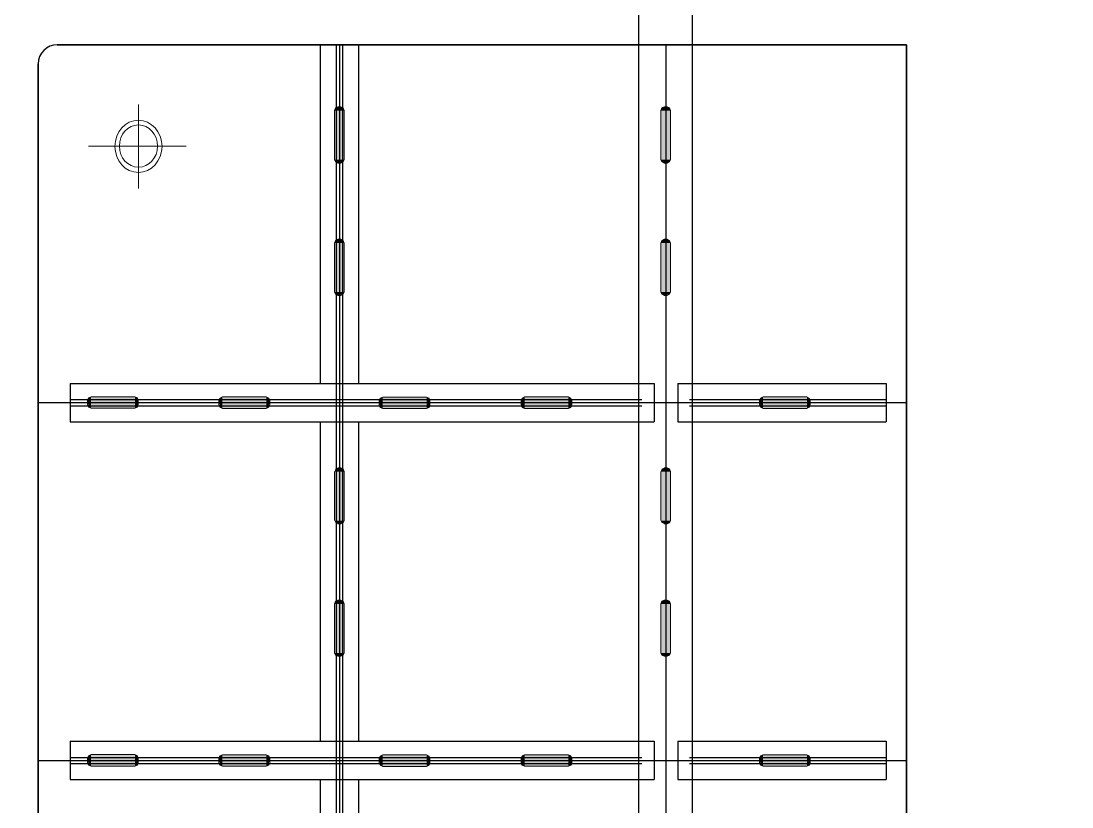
# Model space of a CAD drawing. Header units: inches. Extents: x 16065 to 240872, y 14603 to 37076.
# Drawn here: x 20561 to 22070, y 18742 to 19871 of the extents above; entities that cross this region are included whole.
import ezdxf

# ---------------------------------------------------------------- set-up
doc = ezdxf.new("R2010")
doc.units = ezdxf.units.IN
doc.header["$MEASUREMENT"] = 0
doc.layers.add('1', color=3, linetype='Continuous')
doc.layers.add('PDF2_Geometry', color=7, linetype='Continuous', true_color=0x231f20)
doc.layers.add('PDF2_Solid Fills', color=7, linetype='Continuous', true_color=0xffffff)

msp = doc.modelspace()

# ---------------------------------------------------------------- linework, layer by layer
at = {"linetype": 'ByBlock'}
for p, q in [((20990.73755, 19836.57472), (20990.73755, 19350.37472)), ((21013.83755, 19836.57472), (21013.83755, 17779.57472)), ((21018.23755, 19836.57472), (21045.73755, 19836.57472)), ((21018.23755, 19836.57472), (21018.23755, 17779.57472)), ((21022.63755, 19836.57472), (21022.63755, 17779.57472)), ((21045.73755, 19836.57472), (21045.73755, 19350.37472)), ((21486.83755, 19836.57472), (21486.83755, 17651.95889)), ((20631.53068, 19350.37472), (21470.28211, 19350.37472)), ((20631.53068, 19350.37472), (20631.53068, 19295.37472)), ((21470.28211, 19350.37472), (21470.28211, 19295.37472)), ((21504.35043, 19350.37472), (21803.73366, 19350.37472)), ((21504.35043, 19350.37472), (21504.35043, 19295.37472)), ((21803.73366, 19350.37472), (21803.73366, 19295.37472)), ((20585.49755, 19327.27472), (20585.49755, 19318.47472)), ((20585.49755, 19322.87472), (21832.89755, 19322.87472)), ((20631.53068, 19327.27472), (21452.73755, 19327.27472)), ((21520.93755, 19327.27472), (21803.73366, 19327.27472)), ((20631.53068, 19318.47472), (21452.73755, 19318.47472)), ((21520.93755, 19318.47472), (21803.73366, 19318.47472)), ((20631.53068, 19295.37472), (21470.28211, 19295.37472)), ((20990.73755, 19295.37472), (20990.73755, 18836.67472)), ((21045.73755, 19295.37472), (21045.73755, 18836.67472)), ((21504.35043, 19295.37472), (21803.73366, 19295.37472)), ((20631.53068, 18836.67472), (21470.28211, 18836.67472)), ((20631.53068, 18836.67472), (20631.53068, 18781.67472)), ((21470.28211, 18836.67472), (21470.28211, 18781.67472)), ((21504.35043, 18836.67472), (21803.73366, 18836.67472)), ((21504.35043, 18836.67472), (21504.35043, 18781.67472)), ((21803.73366, 18836.67472), (21803.73366, 18781.67472)), ((20585.49755, 18809.17472), (21832.89755, 18809.17472)), ((20631.53068, 18813.57472), (21452.73755, 18813.57472)), ((21520.93755, 18813.57472), (21803.73366, 18813.57472)), ((20631.53068, 18804.77472), (21452.73755, 18804.77472)), ((21520.93755, 18804.77472), (21803.73366, 18804.77472)), ((20631.53068, 18781.67472), (21470.28211, 18781.67472)), ((20990.73755, 18781.67472), (20990.73755, 18322.97472)), ((21045.73755, 18781.67472), (21045.73755, 18322.97472)), ((21504.35043, 18781.67472), (21803.73366, 18781.67472))]:
    msp.add_line(p, q, dxfattribs=at)
msp.add_open_spline([(19700.7453, 21216.29254), (20897.07389, 20708.05365), (22824.48941, 19850.93499), (26868.44058, 18287.01634), (30516.36333, 17530.31409), (35462.14712, 17530.31409), (39099.37122, 17545.28939), (41523.6453, 17530.19254)], degree=3, knots=[0, 0, 0, 0, 3.550687011, 7.088547091, 10.454405696, 13.7632034237, 20.3763634097, 20.3763634097, 20.3763634097, 20.3763634097])
at = {"layer": '1', "linetype": 'ByBlock'}
for p, q in [((21448.33755, 17726.96678), (21448.33755, 21758.21652)), ((21525.33755, 17727.07806), (21525.33755, 21758.98627)), ((21448.33755, 17726.96634), (21448.33755, 21065.84036)), ((21525.33755, 17727.07762), (21525.33755, 21065.84036)), ((21452.73755, 19836.57472), (21520.93755, 19836.57472))]:
    msp.add_line(p, q, dxfattribs=at)
at = {"layer": '1', "linetype": 'ByBlock', "lineweight": 35}
for p, q in [((20612.99755, 19836.57472), (21832.89755, 19836.57472)), ((21832.89755, 17779.57472), (21832.89755, 19836.57472)), ((20585.49755, 17807.07472), (20585.49755, 19809.07472))]:
    msp.add_line(p, q, dxfattribs=at)
at = {"layer": '1', "linetype": 'ByBlock'}
msp.add_arc((20612.99755, 19809.07472), 27.5, 90, 180, dxfattribs=at)
at = {"layer": 'PDF2_Geometry', "linetype": 'ByBlock', "lineweight": 18}
for p, q in [((20729.55407, 19750.65335), (20729.55407, 19630.11377)), ((21011.16612, 19742.02945), (21012.5804, 19745.94307)), ((21012.5804, 19745.94307), (21016.11612, 19747.50852)), ((21016.11612, 19747.50852), (21020.35897, 19747.50852)), ((21020.35897, 19747.50852), (21023.89469, 19745.94307)), ((21023.89469, 19745.94307), (21025.30897, 19742.02945)), ((21479.76612, 19742.02945), (21481.1804, 19745.94307)), ((21481.1804, 19745.94307), (21484.71612, 19747.50852)), ((21484.71612, 19747.50852), (21488.95897, 19747.50852)), ((21488.95897, 19747.50852), (21492.49469, 19745.94307)), ((21492.49469, 19745.94307), (21493.90897, 19742.02945)), ((21011.16612, 19671.58424), (21011.16612, 19742.02945)), ((21025.30897, 19742.02945), (21025.30897, 19671.58424)), ((21479.76612, 19671.58424), (21479.76612, 19742.02945)), ((21493.90897, 19742.02945), (21493.90897, 19671.58424)), ((20658.13265, 19691.16629), (20798.14693, 19691.16629)), ((21011.16612, 19671.58424), (21012.5804, 19668.45334)), ((21012.5804, 19668.45334), (21011.16612, 19671.58424)), ((21012.5804, 19668.45334), (21016.11612, 19666.88789)), ((21016.11612, 19666.88789), (21012.5804, 19668.45334)), ((21023.89469, 19668.45334), (21020.35897, 19666.88789)), ((21020.35897, 19666.88789), (21023.89469, 19668.45334)), ((21025.30897, 19671.58424), (21023.89469, 19668.45334)), ((21023.89469, 19668.45334), (21025.30897, 19671.58424)), ((21479.76612, 19671.58424), (21481.1804, 19668.45334)), ((21481.1804, 19668.45334), (21479.76612, 19671.58424)), ((21481.1804, 19668.45334), (21484.71612, 19666.88789)), ((21484.71612, 19666.88789), (21481.1804, 19668.45334)), ((21492.49469, 19668.45334), (21488.95897, 19666.88789)), ((21488.95897, 19666.88789), (21492.49469, 19668.45334)), ((21493.90897, 19671.58424), (21492.49469, 19668.45334)), ((21492.49469, 19668.45334), (21493.90897, 19671.58424)), ((21020.35897, 19666.88789), (21016.11612, 19666.88789)), ((21016.11612, 19666.88789), (21020.35897, 19666.88789)), ((21488.95897, 19666.88789), (21484.71612, 19666.88789)), ((21484.71612, 19666.88789), (21488.95897, 19666.88789)), ((21011.16612, 19551.94491), (21012.5804, 19555.85854)), ((21011.16612, 19481.49971), (21011.16612, 19551.94491)), ((21012.5804, 19555.85854), (21016.11612, 19557.42399)), ((21016.11612, 19557.42399), (21020.35897, 19557.42399)), ((21020.35897, 19557.42399), (21023.89469, 19555.85854)), ((21023.89469, 19555.85854), (21025.30897, 19551.94491)), ((21025.30897, 19551.94491), (21025.30897, 19481.49971)), ((21479.76612, 19551.94491), (21481.1804, 19555.85854)), ((21479.76612, 19481.49971), (21479.76612, 19551.94491)), ((21481.1804, 19555.85854), (21484.71612, 19557.42399)), ((21484.71612, 19557.42399), (21488.95897, 19557.42399)), ((21488.95897, 19557.42399), (21492.49469, 19555.85854)), ((21492.49469, 19555.85854), (21493.90897, 19551.94491)), ((21493.90897, 19551.94491), (21493.90897, 19481.49971)), ((21011.16612, 19481.49971), (21012.5804, 19478.36881)), ((21012.5804, 19478.36881), (21011.16612, 19481.49971)), ((21012.5804, 19478.36881), (21016.11612, 19476.80336)), ((21016.11612, 19476.80336), (21012.5804, 19478.36881)), ((21020.35897, 19476.80336), (21016.11612, 19476.80336)), ((21016.11612, 19476.80336), (21020.35897, 19476.80336)), ((21023.89469, 19478.36881), (21020.35897, 19476.80336)), ((21020.35897, 19476.80336), (21023.89469, 19478.36881)), ((21025.30897, 19481.49971), (21023.89469, 19478.36881)), ((21023.89469, 19478.36881), (21025.30897, 19481.49971)), ((21479.76612, 19481.49971), (21481.1804, 19478.36881)), ((21481.1804, 19478.36881), (21479.76612, 19481.49971)), ((21481.1804, 19478.36881), (21484.71612, 19476.80336)), ((21484.71612, 19476.80336), (21481.1804, 19478.36881)), ((21488.95897, 19476.80336), (21484.71612, 19476.80336)), ((21484.71612, 19476.80336), (21488.95897, 19476.80336)), ((21492.49469, 19478.36881), (21488.95897, 19476.80336)), ((21488.95897, 19476.80336), (21492.49469, 19478.36881)), ((21493.90897, 19481.49971), (21492.49469, 19478.36881)), ((21492.49469, 19478.36881), (21493.90897, 19481.49971)), ((20658.05721, 19329.6633), (20656.64293, 19325.74968)), ((20656.64293, 19325.74968), (20656.64293, 19320.27061)), ((20656.64293, 19320.27061), (20658.05721, 19316.35699)), ((20661.59293, 19331.22875), (20658.05721, 19329.6633)), ((20724.52864, 19331.22875), (20661.59293, 19331.22875)), ((20728.06436, 19329.6633), (20724.52864, 19331.22875)), ((20729.47864, 19325.74968), (20728.06436, 19329.6633)), ((20728.06436, 19316.35699), (20729.47864, 19320.27061)), ((20729.47864, 19320.27061), (20729.47864, 19325.74968)), ((20846.70282, 19329.48093), (20845.28853, 19325.56731)), ((20845.28853, 19325.56731), (20845.28853, 19320.08824)), ((20845.28853, 19320.08824), (20846.70282, 19316.17462)), ((20850.23853, 19331.04638), (20846.70282, 19329.48093)), ((20913.17425, 19331.04638), (20850.23853, 19331.04638)), ((20916.70996, 19329.48093), (20913.17425, 19331.04638)), ((20918.12425, 19325.56731), (20916.70996, 19329.48093)), ((20916.70996, 19316.17462), (20918.12425, 19320.08824)), ((20918.12425, 19320.08824), (20918.12425, 19325.56731)), ((21076.93247, 19329.24777), (21075.51819, 19325.33415)), ((21075.51819, 19325.33415), (21075.51819, 19319.85508)), ((21080.46819, 19330.81322), (21076.93247, 19329.24777)), ((21143.4039, 19330.81322), (21080.46819, 19330.81322)), ((21146.93962, 19329.24777), (21143.4039, 19330.81322)), ((21148.3539, 19325.33415), (21146.93962, 19329.24777)), ((21148.3539, 19319.85508), (21148.3539, 19325.33415)), ((21280.63625, 19329.42401), (21279.22196, 19325.51038)), ((21279.22196, 19325.51038), (21279.22196, 19320.03131)), ((21279.22196, 19320.03131), (21280.63625, 19316.11769)), ((21284.17196, 19330.98945), (21280.63625, 19329.42401)), ((21347.10767, 19330.98945), (21284.17196, 19330.98945)), ((21350.64339, 19329.42401), (21347.10767, 19330.98945)), ((21352.05767, 19325.51038), (21350.64339, 19329.42401)), ((21350.64339, 19316.11769), (21352.05767, 19320.03131)), ((21352.05767, 19320.03131), (21352.05767, 19325.51038)), ((21486.83755, 19334.84831), (21486.83755, 19323.10744)), ((21623.12715, 19329.43798), (21621.71287, 19325.52436)), ((21621.71287, 19325.52436), (21621.71287, 19320.04529)), ((21621.71287, 19320.04529), (21623.12715, 19316.13166)), ((21626.66287, 19331.00343), (21623.12715, 19329.43798)), ((21689.59858, 19331.00343), (21626.66287, 19331.00343)), ((21693.1343, 19329.43798), (21689.59858, 19331.00343)), ((21694.54858, 19325.52436), (21693.1343, 19329.43798)), ((21693.1343, 19316.13166), (21694.54858, 19320.04529)), ((21694.54858, 19320.04529), (21694.54858, 19325.52436)), ((20658.05721, 19316.35699), (20661.59293, 19314.79154)), ((20661.59293, 19314.79154), (20724.52864, 19314.79154)), ((20724.52864, 19314.79154), (20728.06436, 19316.35699)), ((20846.70282, 19316.17462), (20850.23853, 19314.60917)), ((20850.23853, 19314.60917), (20913.17425, 19314.60917)), ((20913.17425, 19314.60917), (20916.70996, 19316.17462)), ((21075.51819, 19319.85508), (21076.93247, 19315.94145)), ((21076.93247, 19315.94145), (21080.46819, 19314.376)), ((21080.46819, 19314.376), (21143.4039, 19314.376)), ((21143.4039, 19314.376), (21146.93962, 19315.94145)), ((21146.93962, 19315.94145), (21148.3539, 19319.85508)), ((21280.63625, 19316.11769), (21284.17196, 19314.55224)), ((21284.17196, 19314.55224), (21347.10767, 19314.55224)), ((21347.10767, 19314.55224), (21350.64339, 19316.11769)), ((21623.12715, 19316.13166), (21626.66287, 19314.56622)), ((21626.66287, 19314.56622), (21689.59858, 19314.56622)), ((21689.59858, 19314.56622), (21693.1343, 19316.13166)), ((21016.11612, 19229.40852), (21020.35897, 19229.40852)), ((21020.35897, 19229.40852), (21023.89469, 19227.84307)), ((21484.71612, 19229.40852), (21488.95897, 19229.40852)), ((21488.95897, 19229.40852), (21492.49469, 19227.84307)), ((21011.16612, 19153.48424), (21011.16612, 19223.92945)), ((21023.89469, 19227.84307), (21025.30897, 19223.92945)), ((21025.30897, 19223.92945), (21025.30897, 19153.48424)), ((21479.76612, 19153.48424), (21479.76612, 19223.92945)), ((21492.49469, 19227.84307), (21493.90897, 19223.92945)), ((21493.90897, 19223.92945), (21493.90897, 19153.48424)), ((21020.35897, 19148.78789), (21016.11612, 19148.78789)), ((21016.11612, 19148.78789), (21020.35897, 19148.78789)), ((21023.89469, 19150.35334), (21020.35897, 19148.78789)), ((21020.35897, 19148.78789), (21023.89469, 19150.35334)), ((21025.30897, 19153.48424), (21023.89469, 19150.35334)), ((21023.89469, 19150.35334), (21025.30897, 19153.48424)), ((21488.95897, 19148.78789), (21484.71612, 19148.78789)), ((21484.71612, 19148.78789), (21488.95897, 19148.78789)), ((21492.49469, 19150.35334), (21488.95897, 19148.78789)), ((21488.95897, 19148.78789), (21492.49469, 19150.35334)), ((21493.90897, 19153.48424), (21492.49469, 19150.35334)), ((21492.49469, 19150.35334), (21493.90897, 19153.48424)), ((21011.16612, 19033.84491), (21012.5804, 19037.75854)), ((21011.16612, 18963.39971), (21011.16612, 19033.84491)), ((21012.5804, 19037.75854), (21016.11612, 19039.32399)), ((21016.11612, 19039.32399), (21020.35897, 19039.32399)), ((21020.35897, 19039.32399), (21023.89469, 19037.75854)), ((21023.89469, 19037.75854), (21025.30897, 19033.84491)), ((21025.30897, 19033.84491), (21025.30897, 18963.39971)), ((21479.76612, 19033.84491), (21481.1804, 19037.75854)), ((21479.76612, 18963.39971), (21479.76612, 19033.84491)), ((21481.1804, 19037.75854), (21484.71612, 19039.32399)), ((21484.71612, 19039.32399), (21488.95897, 19039.32399)), ((21488.95897, 19039.32399), (21492.49469, 19037.75854)), ((21492.49469, 19037.75854), (21493.90897, 19033.84491)), ((21493.90897, 19033.84491), (21493.90897, 18963.39971)), ((21011.16612, 18963.39971), (21012.5804, 18960.26881)), ((21012.5804, 18960.26881), (21011.16612, 18963.39971)), ((21012.5804, 18960.26881), (21016.11612, 18958.70336)), ((21016.11612, 18958.70336), (21012.5804, 18960.26881)), ((21020.35897, 18958.70336), (21016.11612, 18958.70336)), ((21016.11612, 18958.70336), (21020.35897, 18958.70336)), ((21023.89469, 18960.26881), (21020.35897, 18958.70336)), ((21020.35897, 18958.70336), (21023.89469, 18960.26881)), ((21025.30897, 18963.39971), (21023.89469, 18960.26881)), ((21023.89469, 18960.26881), (21025.30897, 18963.39971)), ((21479.76612, 18963.39971), (21481.1804, 18960.26881)), ((21481.1804, 18960.26881), (21479.76612, 18963.39971)), ((21481.1804, 18960.26881), (21484.71612, 18958.70336)), ((21484.71612, 18958.70336), (21481.1804, 18960.26881)), ((21488.95897, 18958.70336), (21484.71612, 18958.70336)), ((21484.71612, 18958.70336), (21488.95897, 18958.70336)), ((21492.49469, 18960.26881), (21488.95897, 18958.70336)), ((21488.95897, 18958.70336), (21492.49469, 18960.26881)), ((21493.90897, 18963.39971), (21492.49469, 18960.26881)), ((21492.49469, 18960.26881), (21493.90897, 18963.39971)), ((20658.05721, 18815.9633), (20656.64293, 18812.04968)), ((20656.64293, 18812.04968), (20656.64293, 18806.57061)), ((20661.59293, 18817.52875), (20658.05721, 18815.9633)), ((20724.52864, 18817.52875), (20661.59293, 18817.52875)), ((20728.06436, 18815.9633), (20724.52864, 18817.52875)), ((20729.47864, 18812.04968), (20728.06436, 18815.9633)), ((20729.47864, 18806.57061), (20729.47864, 18812.04968)), ((20846.70282, 18815.78093), (20845.28853, 18811.86731)), ((20845.28853, 18811.86731), (20845.28853, 18806.38824)), ((20850.23853, 18817.34638), (20846.70282, 18815.78093)), ((20913.17425, 18817.34638), (20850.23853, 18817.34638)), ((20916.70996, 18815.78093), (20913.17425, 18817.34638)), ((20918.12425, 18811.86731), (20916.70996, 18815.78093)), ((20918.12425, 18806.38824), (20918.12425, 18811.86731)), ((21076.93247, 18815.54777), (21075.51819, 18811.63415)), ((21075.51819, 18811.63415), (21075.51819, 18806.15508)), ((21080.46819, 18817.11322), (21076.93247, 18815.54777)), ((21143.4039, 18817.11322), (21080.46819, 18817.11322)), ((21146.93962, 18815.54777), (21143.4039, 18817.11322)), ((21148.3539, 18811.63415), (21146.93962, 18815.54777)), ((21148.3539, 18806.15508), (21148.3539, 18811.63415)), ((21280.63625, 18815.72401), (21279.22196, 18811.81038)), ((21279.22196, 18811.81038), (21279.22196, 18806.33131)), ((21284.17196, 18817.28945), (21280.63625, 18815.72401)), ((21347.10767, 18817.28945), (21284.17196, 18817.28945)), ((21350.64339, 18815.72401), (21347.10767, 18817.28945)), ((21352.05767, 18811.81038), (21350.64339, 18815.72401)), ((21352.05767, 18806.33131), (21352.05767, 18811.81038)), ((21623.12715, 18815.73798), (21621.71287, 18811.82436)), ((21621.71287, 18811.82436), (21621.71287, 18806.34529)), ((21626.66287, 18817.30343), (21623.12715, 18815.73798)), ((21689.59858, 18817.30343), (21626.66287, 18817.30343)), ((21693.1343, 18815.73798), (21689.59858, 18817.30343)), ((21694.54858, 18811.82436), (21693.1343, 18815.73798)), ((21694.54858, 18806.34529), (21694.54858, 18811.82436)), ((20656.64293, 18806.57061), (20658.05721, 18802.65699)), ((20658.05721, 18802.65699), (20661.59293, 18801.09154)), ((20661.59293, 18801.09154), (20724.52864, 18801.09154)), ((20724.52864, 18801.09154), (20728.06436, 18802.65699)), ((20728.06436, 18802.65699), (20729.47864, 18806.57061)), ((20845.28853, 18806.38824), (20846.70282, 18802.47462)), ((20846.70282, 18802.47462), (20850.23853, 18800.90917)), ((20850.23853, 18800.90917), (20913.17425, 18800.90917)), ((20913.17425, 18800.90917), (20916.70996, 18802.47462)), ((20916.70996, 18802.47462), (20918.12425, 18806.38824)), ((21075.51819, 18806.15508), (21076.93247, 18802.24145)), ((21076.93247, 18802.24145), (21080.46819, 18800.676)), ((21080.46819, 18800.676), (21143.4039, 18800.676)), ((21143.4039, 18800.676), (21146.93962, 18802.24145)), ((21146.93962, 18802.24145), (21148.3539, 18806.15508)), ((21279.22196, 18806.33131), (21280.63625, 18802.41769)), ((21280.63625, 18802.41769), (21284.17196, 18800.85224)), ((21284.17196, 18800.85224), (21347.10767, 18800.85224)), ((21347.10767, 18800.85224), (21350.64339, 18802.41769)), ((21350.64339, 18802.41769), (21352.05767, 18806.33131)), ((21621.71287, 18806.34529), (21623.12715, 18802.43166)), ((21623.12715, 18802.43166), (21626.66287, 18800.86622)), ((21626.66287, 18800.86622), (21689.59858, 18800.86622)), ((21689.59858, 18800.86622), (21693.1343, 18802.43166)), ((21693.1343, 18802.43166), (21694.54858, 18806.34529))]:
    msp.add_line(p, q, dxfattribs=at)
at = {"layer": 'PDF2_Geometry', "linetype": 'ByBlock', "lineweight": 9}
for p, q in [((20657.35007, 19317.92243), (20658.05721, 19316.35699)), ((20658.05721, 19316.35699), (20657.35007, 19317.92243)), ((20657.35007, 19317.92243), (20657.35007, 19317.92243)), ((20728.7715, 19317.92243), (20728.06436, 19316.35699)), ((20728.06436, 19316.35699), (20728.7715, 19317.92243)), ((20728.7715, 19317.92243), (20728.7715, 19317.92243)), ((20845.99568, 19317.74006), (20846.70282, 19316.17462)), ((20846.70282, 19316.17462), (20845.99568, 19317.74006)), ((20845.99568, 19317.74006), (20845.99568, 19317.74006)), ((20917.41711, 19317.74006), (20916.70996, 19316.17462)), ((20916.70996, 19316.17462), (20917.41711, 19317.74006)), ((20917.41711, 19317.74006), (20917.41711, 19317.74006)), ((21076.22533, 19317.5069), (21076.93247, 19315.94145)), ((21076.93247, 19315.94145), (21076.22533, 19317.5069)), ((21076.22533, 19317.5069), (21076.22533, 19317.5069)), ((21147.64676, 19317.5069), (21146.93962, 19315.94145)), ((21146.93962, 19315.94145), (21147.64676, 19317.5069)), ((21147.64676, 19317.5069), (21147.64676, 19317.5069)), ((21279.9291, 19317.68314), (21280.63625, 19316.11769)), ((21280.63625, 19316.11769), (21279.9291, 19317.68314)), ((21279.9291, 19317.68314), (21279.9291, 19317.68314)), ((21351.35053, 19317.68314), (21350.64339, 19316.11769)), ((21350.64339, 19316.11769), (21351.35053, 19317.68314)), ((21351.35053, 19317.68314), (21351.35053, 19317.68314)), ((21622.42001, 19317.69711), (21623.12715, 19316.13166)), ((21623.12715, 19316.13166), (21622.42001, 19317.69711)), ((21622.42001, 19317.69711), (21622.42001, 19317.69711)), ((21693.84144, 19317.69711), (21693.1343, 19316.13166)), ((21693.1343, 19316.13166), (21693.84144, 19317.69711)), ((21693.84144, 19317.69711), (21693.84144, 19317.69711)), ((20657.35007, 18804.22243), (20658.05721, 18802.65699)), ((20658.05721, 18802.65699), (20657.35007, 18804.22243)), ((20657.35007, 18804.22243), (20657.35007, 18804.22243)), ((20728.7715, 18804.22243), (20728.06436, 18802.65699)), ((20728.06436, 18802.65699), (20728.7715, 18804.22243)), ((20728.7715, 18804.22243), (20728.7715, 18804.22243)), ((20845.99568, 18804.04006), (20846.70282, 18802.47462)), ((20846.70282, 18802.47462), (20845.99568, 18804.04006)), ((20845.99568, 18804.04006), (20845.99568, 18804.04006)), ((20917.41711, 18804.04006), (20916.70996, 18802.47462)), ((20916.70996, 18802.47462), (20917.41711, 18804.04006)), ((20917.41711, 18804.04006), (20917.41711, 18804.04006)), ((21076.22533, 18803.8069), (21076.93247, 18802.24145)), ((21076.93247, 18802.24145), (21076.22533, 18803.8069)), ((21076.22533, 18803.8069), (21076.22533, 18803.8069)), ((21147.64676, 18803.8069), (21146.93962, 18802.24145)), ((21146.93962, 18802.24145), (21147.64676, 18803.8069)), ((21147.64676, 18803.8069), (21147.64676, 18803.8069)), ((21279.9291, 18803.98314), (21280.63625, 18802.41769)), ((21280.63625, 18802.41769), (21279.9291, 18803.98314)), ((21279.9291, 18803.98314), (21279.9291, 18803.98314)), ((21351.35053, 18803.98314), (21350.64339, 18802.41769)), ((21350.64339, 18802.41769), (21351.35053, 18803.98314)), ((21351.35053, 18803.98314), (21351.35053, 18803.98314)), ((21622.42001, 18803.99711), (21623.12715, 18802.43166)), ((21623.12715, 18802.43166), (21622.42001, 18803.99711)), ((21622.42001, 18803.99711), (21622.42001, 18803.99711)), ((21693.84144, 18803.99711), (21693.1343, 18802.43166)), ((21693.1343, 18802.43166), (21693.84144, 18803.99711)), ((21693.84144, 18803.99711), (21693.84144, 18803.99711))]:
    msp.add_line(p, q, dxfattribs=at)
at = {"layer": 'PDF2_Geometry', "linetype": 'ByBlock', "lineweight": 18}
for centre, major_axis in [((20729.64505, 19690.77329), (0, 37.47214)), ((20729.70063, 19691.13252), (0, 30.36405))]:
    msp.add_ellipse(centre, major_axis=major_axis, ratio=0.9034377387, start_param=4.7123889804, end_param=10.9955742876, dxfattribs=at)
at = {"layer": 'PDF2_Solid Fills', "linetype": 'ByBlock', "transparency": 33554559}
for points in [[(21011.16612, 19742.02945), (21012.5804, 19745.94307), (21025.30897, 19742.02945)], [(21012.5804, 19745.94307), (21016.11612, 19747.50852), (21020.35897, 19747.50852)], [(21023.89469, 19745.94307), (21012.5804, 19745.94307), (21016.11612, 19747.50852)], [(21012.5804, 19745.94307), (21016.11612, 19747.50852), (21016.11612, 19747.50852)], [(21012.5804, 19745.94307), (21025.30897, 19742.02945), (21023.89469, 19745.94307)], [(21023.89469, 19745.94307), (21023.89469, 19745.94307), (21016.11612, 19747.50852)], [(21019.65183, 19746.72579), (21021.06612, 19745.94307), (21018.23755, 19746.72579)], [(21021.77326, 19746.72579), (21020.35897, 19747.50852), (21019.65183, 19746.72579)], [(21021.06612, 19746.72579), (21019.65183, 19746.72579), (21021.06612, 19745.94307)], [(21021.06612, 19746.72579), (21019.65183, 19746.72579), (21021.06612, 19745.94307)], [(21020.35897, 19747.50852), (21023.89469, 19745.94307), (21023.89469, 19745.94307)], [(21021.77326, 19746.72579), (21023.89469, 19745.94307), (21022.4804, 19746.72579)], [(21479.76612, 19742.02945), (21481.1804, 19745.94307), (21493.90897, 19742.02945)], [(21481.1804, 19745.94307), (21484.71612, 19747.50852), (21488.95897, 19747.50852)], [(21492.49469, 19745.94307), (21481.1804, 19745.94307), (21484.71612, 19747.50852)], [(21481.1804, 19745.94307), (21484.71612, 19747.50852), (21484.71612, 19747.50852)], [(21481.1804, 19745.94307), (21493.90897, 19742.02945), (21492.49469, 19745.94307)], [(21492.49469, 19745.94307), (21492.49469, 19745.94307), (21484.71612, 19747.50852)], [(21488.25183, 19746.72579), (21489.66612, 19745.94307), (21486.83755, 19746.72579)], [(21490.37326, 19746.72579), (21488.95897, 19747.50852), (21488.25183, 19746.72579)], [(21489.66612, 19746.72579), (21488.25183, 19746.72579), (21489.66612, 19745.94307)], [(21489.66612, 19746.72579), (21488.25183, 19746.72579), (21489.66612, 19745.94307)], [(21488.95897, 19747.50852), (21492.49469, 19745.94307), (21492.49469, 19745.94307)], [(21490.37326, 19746.72579), (21492.49469, 19745.94307), (21491.0804, 19746.72579)], [(21011.16612, 19671.58424), (21011.16612, 19742.02945), (21025.30897, 19671.58424)], [(21011.16612, 19742.02945), (21025.30897, 19671.58424), (21025.30897, 19742.02945)], [(21479.76612, 19671.58424), (21479.76612, 19742.02945), (21493.90897, 19671.58424)], [(21479.76612, 19742.02945), (21493.90897, 19671.58424), (21493.90897, 19742.02945)], [(21011.16612, 19671.58424), (21012.5804, 19668.45334), (21025.30897, 19671.58424)], [(21012.5804, 19668.45334), (21025.30897, 19671.58424), (21023.89469, 19668.45334)], [(21012.5804, 19668.45334), (21016.11612, 19666.88789), (21020.35897, 19666.88789)], [(21023.89469, 19668.45334), (21012.5804, 19668.45334), (21016.11612, 19666.88789)], [(21012.5804, 19668.45334), (21016.11612, 19666.88789), (21016.11612, 19666.88789)], [(21023.89469, 19668.45334), (21023.89469, 19668.45334), (21016.11612, 19666.88789)], [(21021.06612, 19667.67062), (21018.23755, 19666.88789), (21019.65183, 19667.67062)], [(21021.77326, 19667.67062), (21020.35897, 19666.88789), (21019.65183, 19667.67062)], [(21020.35897, 19666.88789), (21023.89469, 19668.45334), (21023.89469, 19668.45334)], [(21021.77326, 19667.67062), (21023.89469, 19668.45334), (21022.4804, 19667.67062)], [(21479.76612, 19671.58424), (21481.1804, 19668.45334), (21493.90897, 19671.58424)], [(21481.1804, 19668.45334), (21493.90897, 19671.58424), (21492.49469, 19668.45334)], [(21481.1804, 19668.45334), (21484.71612, 19666.88789), (21488.95897, 19666.88789)], [(21492.49469, 19668.45334), (21481.1804, 19668.45334), (21484.71612, 19666.88789)], [(21481.1804, 19668.45334), (21484.71612, 19666.88789), (21484.71612, 19666.88789)], [(21492.49469, 19668.45334), (21492.49469, 19668.45334), (21484.71612, 19666.88789)], [(21489.66612, 19667.67062), (21486.83755, 19666.88789), (21488.25183, 19667.67062)], [(21490.37326, 19667.67062), (21488.95897, 19666.88789), (21488.25183, 19667.67062)], [(21488.95897, 19666.88789), (21492.49469, 19668.45334), (21492.49469, 19668.45334)], [(21490.37326, 19667.67062), (21492.49469, 19668.45334), (21491.0804, 19667.67062)], [(21011.16612, 19551.94491), (21012.5804, 19555.85854), (21025.30897, 19551.94491)], [(21011.16612, 19481.49971), (21011.16612, 19551.94491), (21025.30897, 19481.49971)], [(21011.16612, 19551.94491), (21025.30897, 19481.49971), (21025.30897, 19551.94491)], [(21012.5804, 19555.85854), (21016.11612, 19557.42399), (21020.35897, 19557.42399)], [(21023.89469, 19555.85854), (21012.5804, 19555.85854), (21016.11612, 19557.42399)], [(21012.5804, 19555.85854), (21016.11612, 19557.42399), (21016.11612, 19557.42399)], [(21012.5804, 19555.85854), (21025.30897, 19551.94491), (21023.89469, 19555.85854)], [(21023.89469, 19555.85854), (21023.89469, 19555.85854), (21016.11612, 19557.42399)], [(21019.65183, 19556.64126), (21021.06612, 19555.85854), (21018.23755, 19556.64126)], [(21021.77326, 19556.64126), (21020.35897, 19557.42399), (21019.65183, 19556.64126)], [(21021.06612, 19556.64126), (21019.65183, 19556.64126), (21021.06612, 19555.85854)], [(21021.06612, 19556.64126), (21019.65183, 19556.64126), (21021.06612, 19555.85854)], [(21020.35897, 19557.42399), (21023.89469, 19555.85854), (21023.89469, 19555.85854)], [(21021.77326, 19556.64126), (21023.89469, 19555.85854), (21022.4804, 19556.64126)], [(21479.76612, 19551.94491), (21481.1804, 19555.85854), (21493.90897, 19551.94491)], [(21479.76612, 19481.49971), (21479.76612, 19551.94491), (21493.90897, 19481.49971)], [(21479.76612, 19551.94491), (21493.90897, 19481.49971), (21493.90897, 19551.94491)], [(21481.1804, 19555.85854), (21484.71612, 19557.42399), (21488.95897, 19557.42399)], [(21492.49469, 19555.85854), (21481.1804, 19555.85854), (21484.71612, 19557.42399)], [(21481.1804, 19555.85854), (21484.71612, 19557.42399), (21484.71612, 19557.42399)], [(21481.1804, 19555.85854), (21493.90897, 19551.94491), (21492.49469, 19555.85854)], [(21492.49469, 19555.85854), (21492.49469, 19555.85854), (21484.71612, 19557.42399)], [(21488.25183, 19556.64126), (21489.66612, 19555.85854), (21486.83755, 19556.64126)], [(21490.37326, 19556.64126), (21488.95897, 19557.42399), (21488.25183, 19556.64126)], [(21489.66612, 19556.64126), (21488.25183, 19556.64126), (21489.66612, 19555.85854)], [(21489.66612, 19556.64126), (21488.25183, 19556.64126), (21489.66612, 19555.85854)], [(21488.95897, 19557.42399), (21492.49469, 19555.85854), (21492.49469, 19555.85854)], [(21490.37326, 19556.64126), (21492.49469, 19555.85854), (21491.0804, 19556.64126)], [(21011.16612, 19481.49971), (21012.5804, 19478.36881), (21025.30897, 19481.49971)], [(21012.5804, 19478.36881), (21025.30897, 19481.49971), (21023.89469, 19478.36881)], [(21012.5804, 19478.36881), (21016.11612, 19476.80336), (21020.35897, 19476.80336)], [(21023.89469, 19478.36881), (21012.5804, 19478.36881), (21016.11612, 19476.80336)], [(21012.5804, 19478.36881), (21016.11612, 19476.80336), (21016.11612, 19476.80336)], [(21023.89469, 19478.36881), (21023.89469, 19478.36881), (21016.11612, 19476.80336)], [(21021.06612, 19477.58609), (21018.23755, 19476.80336), (21019.65183, 19477.58609)], [(21021.77326, 19477.58609), (21020.35897, 19476.80336), (21019.65183, 19477.58609)], [(21020.35897, 19476.80336), (21023.89469, 19478.36881), (21023.89469, 19478.36881)], [(21021.77326, 19477.58609), (21023.89469, 19478.36881), (21022.4804, 19477.58609)], [(21479.76612, 19481.49971), (21481.1804, 19478.36881), (21493.90897, 19481.49971)], [(21481.1804, 19478.36881), (21493.90897, 19481.49971), (21492.49469, 19478.36881)], [(21481.1804, 19478.36881), (21484.71612, 19476.80336), (21488.95897, 19476.80336)], [(21492.49469, 19478.36881), (21481.1804, 19478.36881), (21484.71612, 19476.80336)], [(21481.1804, 19478.36881), (21484.71612, 19476.80336), (21484.71612, 19476.80336)], [(21492.49469, 19478.36881), (21492.49469, 19478.36881), (21484.71612, 19476.80336)], [(21489.66612, 19477.58609), (21486.83755, 19476.80336), (21488.25183, 19477.58609)], [(21490.37326, 19477.58609), (21488.95897, 19476.80336), (21488.25183, 19477.58609)], [(21488.95897, 19476.80336), (21492.49469, 19478.36881), (21492.49469, 19478.36881)], [(21490.37326, 19477.58609), (21492.49469, 19478.36881), (21491.0804, 19477.58609)], [(20658.05721, 19316.35699), (20658.05721, 19329.6633), (20656.64293, 19325.74968)], [(20658.05721, 19329.6633), (20656.64293, 19325.74968), (20656.64293, 19325.74968)], [(20658.05721, 19329.6633), (20656.64293, 19325.74968), (20656.64293, 19320.27061)], [(20658.05721, 19316.35699), (20658.05721, 19316.35699), (20656.64293, 19325.74968)], [(20657.35007, 19317.92243), (20656.64293, 19320.27061), (20657.35007, 19321.05333)], [(20656.64293, 19320.27061), (20658.05721, 19316.35699), (20658.05721, 19316.35699)], [(20661.59293, 19331.22875), (20658.05721, 19329.6633), (20661.59293, 19314.79154)], [(20658.05721, 19329.6633), (20661.59293, 19314.79154), (20658.05721, 19316.35699)], [(20661.59293, 19331.22875), (20724.52864, 19331.22875), (20661.59293, 19314.79154)], [(20724.52864, 19331.22875), (20661.59293, 19314.79154), (20724.52864, 19314.79154)], [(20724.52864, 19331.22875), (20728.06436, 19329.6633), (20724.52864, 19314.79154)], [(20728.06436, 19329.6633), (20724.52864, 19314.79154), (20728.06436, 19316.35699)], [(20728.06436, 19316.35699), (20728.06436, 19329.6633), (20729.47864, 19325.74968)], [(20728.06436, 19329.6633), (20729.47864, 19325.74968), (20729.47864, 19325.74968)], [(20728.06436, 19329.6633), (20729.47864, 19325.74968), (20729.47864, 19320.27061)], [(20728.06436, 19316.35699), (20728.06436, 19316.35699), (20729.47864, 19325.74968)], [(20729.47864, 19320.27061), (20728.06436, 19316.35699), (20728.06436, 19316.35699)], [(20728.7715, 19317.92243), (20729.47864, 19320.27061), (20728.7715, 19321.05333)], [(20846.70282, 19316.17462), (20846.70282, 19329.48093), (20845.28853, 19325.56731)], [(20846.70282, 19329.48093), (20845.28853, 19325.56731), (20845.28853, 19325.56731)], [(20846.70282, 19329.48093), (20845.28853, 19325.56731), (20845.28853, 19320.08824)], [(20846.70282, 19316.17462), (20846.70282, 19316.17462), (20845.28853, 19325.56731)], [(20845.99568, 19317.74006), (20845.28853, 19320.08824), (20845.99568, 19320.87096)], [(20845.28853, 19320.08824), (20846.70282, 19316.17462), (20846.70282, 19316.17462)], [(20850.23853, 19331.04638), (20846.70282, 19329.48093), (20850.23853, 19314.60917)], [(20846.70282, 19329.48093), (20850.23853, 19314.60917), (20846.70282, 19316.17462)], [(20850.23853, 19331.04638), (20913.17425, 19331.04638), (20850.23853, 19314.60917)], [(20913.17425, 19331.04638), (20850.23853, 19314.60917), (20913.17425, 19314.60917)], [(20913.17425, 19331.04638), (20916.70996, 19329.48093), (20913.17425, 19314.60917)], [(20916.70996, 19329.48093), (20913.17425, 19314.60917), (20916.70996, 19316.17462)], [(20916.70996, 19316.17462), (20916.70996, 19329.48093), (20918.12425, 19325.56731)], [(20916.70996, 19329.48093), (20918.12425, 19325.56731), (20918.12425, 19325.56731)], [(20916.70996, 19329.48093), (20918.12425, 19325.56731), (20918.12425, 19320.08824)], [(20916.70996, 19316.17462), (20916.70996, 19316.17462), (20918.12425, 19325.56731)], [(20918.12425, 19320.08824), (20916.70996, 19316.17462), (20916.70996, 19316.17462)], [(20917.41711, 19317.74006), (20918.12425, 19320.08824), (20917.41711, 19320.87096)], [(21076.93247, 19315.94145), (21076.93247, 19329.24777), (21075.51819, 19325.33415)], [(21076.93247, 19329.24777), (21075.51819, 19325.33415), (21075.51819, 19325.33415)], [(21076.93247, 19329.24777), (21075.51819, 19325.33415), (21075.51819, 19319.85508)], [(21076.93247, 19315.94145), (21076.93247, 19315.94145), (21075.51819, 19325.33415)], [(21076.22533, 19317.5069), (21075.51819, 19319.85508), (21076.22533, 19320.6378)], [(21080.46819, 19330.81322), (21076.93247, 19329.24777), (21080.46819, 19314.376)], [(21076.93247, 19329.24777), (21080.46819, 19314.376), (21076.93247, 19315.94145)], [(21080.46819, 19330.81322), (21143.4039, 19330.81322), (21080.46819, 19314.376)], [(21143.4039, 19330.81322), (21080.46819, 19314.376), (21143.4039, 19314.376)], [(21143.4039, 19330.81322), (21146.93962, 19329.24777), (21143.4039, 19314.376)], [(21146.93962, 19329.24777), (21143.4039, 19314.376), (21146.93962, 19315.94145)], [(21146.93962, 19315.94145), (21146.93962, 19329.24777), (21148.3539, 19325.33415)], [(21146.93962, 19329.24777), (21148.3539, 19325.33415), (21148.3539, 19325.33415)], [(21146.93962, 19329.24777), (21148.3539, 19325.33415), (21148.3539, 19319.85508)], [(21146.93962, 19315.94145), (21146.93962, 19315.94145), (21148.3539, 19325.33415)], [(21147.64676, 19317.5069), (21148.3539, 19319.85508), (21147.64676, 19320.6378)], [(21280.63625, 19316.11769), (21280.63625, 19329.42401), (21279.22196, 19325.51038)], [(21280.63625, 19329.42401), (21279.22196, 19325.51038), (21279.22196, 19325.51038)], [(21280.63625, 19329.42401), (21279.22196, 19325.51038), (21279.22196, 19320.03131)], [(21280.63625, 19316.11769), (21280.63625, 19316.11769), (21279.22196, 19325.51038)], [(21279.9291, 19317.68314), (21279.22196, 19320.03131), (21279.9291, 19320.81404)], [(21279.22196, 19320.03131), (21280.63625, 19316.11769), (21280.63625, 19316.11769)], [(21284.17196, 19330.98945), (21280.63625, 19329.42401), (21284.17196, 19314.55224)], [(21280.63625, 19329.42401), (21284.17196, 19314.55224), (21280.63625, 19316.11769)], [(21284.17196, 19330.98945), (21347.10767, 19330.98945), (21284.17196, 19314.55224)], [(21347.10767, 19330.98945), (21284.17196, 19314.55224), (21347.10767, 19314.55224)], [(21347.10767, 19330.98945), (21350.64339, 19329.42401), (21347.10767, 19314.55224)], [(21350.64339, 19329.42401), (21347.10767, 19314.55224), (21350.64339, 19316.11769)], [(21350.64339, 19316.11769), (21350.64339, 19329.42401), (21352.05767, 19325.51038)], [(21350.64339, 19329.42401), (21352.05767, 19325.51038), (21352.05767, 19325.51038)], [(21350.64339, 19329.42401), (21352.05767, 19325.51038), (21352.05767, 19320.03131)], [(21350.64339, 19316.11769), (21350.64339, 19316.11769), (21352.05767, 19325.51038)], [(21352.05767, 19320.03131), (21350.64339, 19316.11769), (21350.64339, 19316.11769)], [(21351.35053, 19317.68314), (21352.05767, 19320.03131), (21351.35053, 19320.81404)], [(21623.12715, 19316.13166), (21623.12715, 19329.43798), (21621.71287, 19325.52436)], [(21623.12715, 19329.43798), (21621.71287, 19325.52436), (21621.71287, 19325.52436)], [(21623.12715, 19329.43798), (21621.71287, 19325.52436), (21621.71287, 19320.04529)], [(21623.12715, 19316.13166), (21623.12715, 19316.13166), (21621.71287, 19325.52436)], [(21622.42001, 19317.69711), (21621.71287, 19320.04529), (21622.42001, 19320.82801)], [(21621.71287, 19320.04529), (21623.12715, 19316.13166), (21623.12715, 19316.13166)], [(21626.66287, 19331.00343), (21623.12715, 19329.43798), (21626.66287, 19314.56622)], [(21623.12715, 19329.43798), (21626.66287, 19314.56622), (21623.12715, 19316.13166)], [(21626.66287, 19331.00343), (21689.59858, 19331.00343), (21626.66287, 19314.56622)], [(21689.59858, 19331.00343), (21626.66287, 19314.56622), (21689.59858, 19314.56622)], [(21689.59858, 19331.00343), (21693.1343, 19329.43798), (21689.59858, 19314.56622)], [(21693.1343, 19329.43798), (21689.59858, 19314.56622), (21693.1343, 19316.13166)], [(21693.1343, 19316.13166), (21693.1343, 19329.43798), (21694.54858, 19325.52436)], [(21693.1343, 19329.43798), (21694.54858, 19325.52436), (21694.54858, 19325.52436)], [(21693.1343, 19329.43798), (21694.54858, 19325.52436), (21694.54858, 19320.04529)], [(21693.1343, 19316.13166), (21693.1343, 19316.13166), (21694.54858, 19325.52436)], [(21694.54858, 19320.04529), (21693.1343, 19316.13166), (21693.1343, 19316.13166)], [(21693.84144, 19317.69711), (21694.54858, 19320.04529), (21693.84144, 19320.82801)], [(21075.51819, 19319.85508), (21076.93247, 19315.94145), (21076.93247, 19315.94145)], [(21148.3539, 19319.85508), (21146.93962, 19315.94145), (21146.93962, 19315.94145)], [(21012.5804, 19227.84307), (21016.11612, 19229.40852), (21020.35897, 19229.40852)], [(21023.89469, 19227.84307), (21012.5804, 19227.84307), (21016.11612, 19229.40852)], [(21023.89469, 19227.84307), (21023.89469, 19227.84307), (21016.11612, 19229.40852)], [(21021.77326, 19228.62579), (21020.35897, 19229.40852), (21019.65183, 19228.62579)], [(21020.35897, 19229.40852), (21023.89469, 19227.84307), (21023.89469, 19227.84307)], [(21481.1804, 19227.84307), (21484.71612, 19229.40852), (21488.95897, 19229.40852)], [(21492.49469, 19227.84307), (21481.1804, 19227.84307), (21484.71612, 19229.40852)], [(21492.49469, 19227.84307), (21492.49469, 19227.84307), (21484.71612, 19229.40852)], [(21490.37326, 19228.62579), (21488.95897, 19229.40852), (21488.25183, 19228.62579)], [(21488.95897, 19229.40852), (21492.49469, 19227.84307), (21492.49469, 19227.84307)], [(21011.16612, 19223.92945), (21012.5804, 19227.84307), (21025.30897, 19223.92945)], [(21011.16612, 19153.48424), (21011.16612, 19223.92945), (21025.30897, 19153.48424)], [(21011.16612, 19223.92945), (21025.30897, 19153.48424), (21025.30897, 19223.92945)], [(21012.5804, 19227.84307), (21025.30897, 19223.92945), (21023.89469, 19227.84307)], [(21019.65183, 19228.62579), (21021.06612, 19227.84307), (21018.23755, 19228.62579)], [(21021.06612, 19228.62579), (21019.65183, 19228.62579), (21021.06612, 19227.84307)], [(21021.06612, 19228.62579), (21019.65183, 19228.62579), (21021.06612, 19227.84307)], [(21021.77326, 19228.62579), (21023.89469, 19227.84307), (21022.4804, 19228.62579)], [(21479.76612, 19223.92945), (21481.1804, 19227.84307), (21493.90897, 19223.92945)], [(21479.76612, 19153.48424), (21479.76612, 19223.92945), (21493.90897, 19153.48424)], [(21479.76612, 19223.92945), (21493.90897, 19153.48424), (21493.90897, 19223.92945)], [(21481.1804, 19227.84307), (21493.90897, 19223.92945), (21492.49469, 19227.84307)], [(21488.25183, 19228.62579), (21489.66612, 19227.84307), (21486.83755, 19228.62579)], [(21489.66612, 19228.62579), (21488.25183, 19228.62579), (21489.66612, 19227.84307)], [(21489.66612, 19228.62579), (21488.25183, 19228.62579), (21489.66612, 19227.84307)], [(21490.37326, 19228.62579), (21492.49469, 19227.84307), (21491.0804, 19228.62579)], [(21011.16612, 19153.48424), (21012.5804, 19150.35334), (21025.30897, 19153.48424)], [(21012.5804, 19150.35334), (21025.30897, 19153.48424), (21023.89469, 19150.35334)], [(21012.5804, 19150.35334), (21016.11612, 19148.78789), (21020.35897, 19148.78789)], [(21023.89469, 19150.35334), (21012.5804, 19150.35334), (21016.11612, 19148.78789)], [(21023.89469, 19150.35334), (21023.89469, 19150.35334), (21016.11612, 19148.78789)], [(21021.06612, 19149.57062), (21018.23755, 19148.78789), (21019.65183, 19149.57062)], [(21021.77326, 19149.57062), (21020.35897, 19148.78789), (21019.65183, 19149.57062)], [(21020.35897, 19148.78789), (21023.89469, 19150.35334), (21023.89469, 19150.35334)], [(21021.77326, 19149.57062), (21023.89469, 19150.35334), (21022.4804, 19149.57062)], [(21479.76612, 19153.48424), (21481.1804, 19150.35334), (21493.90897, 19153.48424)], [(21481.1804, 19150.35334), (21493.90897, 19153.48424), (21492.49469, 19150.35334)], [(21481.1804, 19150.35334), (21484.71612, 19148.78789), (21488.95897, 19148.78789)], [(21492.49469, 19150.35334), (21481.1804, 19150.35334), (21484.71612, 19148.78789)], [(21492.49469, 19150.35334), (21492.49469, 19150.35334), (21484.71612, 19148.78789)], [(21489.66612, 19149.57062), (21486.83755, 19148.78789), (21488.25183, 19149.57062)], [(21490.37326, 19149.57062), (21488.95897, 19148.78789), (21488.25183, 19149.57062)], [(21488.95897, 19148.78789), (21492.49469, 19150.35334), (21492.49469, 19150.35334)], [(21490.37326, 19149.57062), (21492.49469, 19150.35334), (21491.0804, 19149.57062)], [(21011.16612, 19033.84491), (21012.5804, 19037.75854), (21025.30897, 19033.84491)], [(21011.16612, 18963.39971), (21011.16612, 19033.84491), (21025.30897, 18963.39971)], [(21011.16612, 19033.84491), (21025.30897, 18963.39971), (21025.30897, 19033.84491)], [(21012.5804, 19037.75854), (21016.11612, 19039.32399), (21020.35897, 19039.32399)], [(21023.89469, 19037.75854), (21012.5804, 19037.75854), (21016.11612, 19039.32399)], [(21012.5804, 19037.75854), (21016.11612, 19039.32399), (21016.11612, 19039.32399)], [(21012.5804, 19037.75854), (21025.30897, 19033.84491), (21023.89469, 19037.75854)], [(21023.89469, 19037.75854), (21023.89469, 19037.75854), (21016.11612, 19039.32399)], [(21019.65183, 19038.54126), (21021.06612, 19037.75854), (21018.23755, 19038.54126)], [(21021.77326, 19038.54126), (21020.35897, 19039.32399), (21019.65183, 19038.54126)], [(21021.06612, 19038.54126), (21019.65183, 19038.54126), (21021.06612, 19037.75854)], [(21021.06612, 19038.54126), (21019.65183, 19038.54126), (21021.06612, 19037.75854)], [(21020.35897, 19039.32399), (21023.89469, 19037.75854), (21023.89469, 19037.75854)], [(21021.77326, 19038.54126), (21023.89469, 19037.75854), (21022.4804, 19038.54126)], [(21479.76612, 19033.84491), (21481.1804, 19037.75854), (21493.90897, 19033.84491)], [(21479.76612, 18963.39971), (21479.76612, 19033.84491), (21493.90897, 18963.39971)], [(21479.76612, 19033.84491), (21493.90897, 18963.39971), (21493.90897, 19033.84491)], [(21481.1804, 19037.75854), (21484.71612, 19039.32399), (21488.95897, 19039.32399)], [(21492.49469, 19037.75854), (21481.1804, 19037.75854), (21484.71612, 19039.32399)], [(21481.1804, 19037.75854), (21484.71612, 19039.32399), (21484.71612, 19039.32399)], [(21481.1804, 19037.75854), (21493.90897, 19033.84491), (21492.49469, 19037.75854)], [(21492.49469, 19037.75854), (21492.49469, 19037.75854), (21484.71612, 19039.32399)], [(21488.25183, 19038.54126), (21489.66612, 19037.75854), (21486.83755, 19038.54126)], [(21490.37326, 19038.54126), (21488.95897, 19039.32399), (21488.25183, 19038.54126)], [(21489.66612, 19038.54126), (21488.25183, 19038.54126), (21489.66612, 19037.75854)], [(21489.66612, 19038.54126), (21488.25183, 19038.54126), (21489.66612, 19037.75854)], [(21488.95897, 19039.32399), (21492.49469, 19037.75854), (21492.49469, 19037.75854)], [(21490.37326, 19038.54126), (21492.49469, 19037.75854), (21491.0804, 19038.54126)], [(21011.16612, 18963.39971), (21012.5804, 18960.26881), (21025.30897, 18963.39971)], [(21012.5804, 18960.26881), (21025.30897, 18963.39971), (21023.89469, 18960.26881)], [(21012.5804, 18960.26881), (21016.11612, 18958.70336), (21020.35897, 18958.70336)], [(21023.89469, 18960.26881), (21012.5804, 18960.26881), (21016.11612, 18958.70336)], [(21012.5804, 18960.26881), (21016.11612, 18958.70336), (21016.11612, 18958.70336)], [(21023.89469, 18960.26881), (21023.89469, 18960.26881), (21016.11612, 18958.70336)], [(21021.06612, 18959.48609), (21018.23755, 18958.70336), (21019.65183, 18959.48609)], [(21021.77326, 18959.48609), (21020.35897, 18958.70336), (21019.65183, 18959.48609)], [(21020.35897, 18958.70336), (21023.89469, 18960.26881), (21023.89469, 18960.26881)], [(21021.77326, 18959.48609), (21023.89469, 18960.26881), (21022.4804, 18959.48609)], [(21479.76612, 18963.39971), (21481.1804, 18960.26881), (21493.90897, 18963.39971)], [(21481.1804, 18960.26881), (21493.90897, 18963.39971), (21492.49469, 18960.26881)], [(21481.1804, 18960.26881), (21484.71612, 18958.70336), (21488.95897, 18958.70336)], [(21492.49469, 18960.26881), (21481.1804, 18960.26881), (21484.71612, 18958.70336)], [(21481.1804, 18960.26881), (21484.71612, 18958.70336), (21484.71612, 18958.70336)], [(21492.49469, 18960.26881), (21492.49469, 18960.26881), (21484.71612, 18958.70336)], [(21489.66612, 18959.48609), (21486.83755, 18958.70336), (21488.25183, 18959.48609)], [(21490.37326, 18959.48609), (21488.95897, 18958.70336), (21488.25183, 18959.48609)], [(21488.95897, 18958.70336), (21492.49469, 18960.26881), (21492.49469, 18960.26881)], [(21490.37326, 18959.48609), (21492.49469, 18960.26881), (21491.0804, 18959.48609)], [(20658.05721, 18802.65699), (20658.05721, 18815.9633), (20656.64293, 18812.04968)], [(20658.05721, 18815.9633), (20656.64293, 18812.04968), (20656.64293, 18812.04968)], [(20658.05721, 18815.9633), (20656.64293, 18812.04968), (20656.64293, 18806.57061)], [(20658.05721, 18802.65699), (20658.05721, 18802.65699), (20656.64293, 18812.04968)], [(20657.35007, 18804.22243), (20656.64293, 18806.57061), (20657.35007, 18807.35333)], [(20661.59293, 18817.52875), (20658.05721, 18815.9633), (20661.59293, 18801.09154)], [(20658.05721, 18815.9633), (20661.59293, 18801.09154), (20658.05721, 18802.65699)], [(20661.59293, 18817.52875), (20724.52864, 18817.52875), (20661.59293, 18801.09154)], [(20724.52864, 18817.52875), (20661.59293, 18801.09154), (20724.52864, 18801.09154)], [(20724.52864, 18817.52875), (20728.06436, 18815.9633), (20724.52864, 18801.09154)], [(20728.06436, 18815.9633), (20724.52864, 18801.09154), (20728.06436, 18802.65699)], [(20728.06436, 18802.65699), (20728.06436, 18815.9633), (20729.47864, 18812.04968)], [(20728.06436, 18815.9633), (20729.47864, 18812.04968), (20729.47864, 18812.04968)], [(20728.06436, 18815.9633), (20729.47864, 18812.04968), (20729.47864, 18806.57061)], [(20728.06436, 18802.65699), (20728.06436, 18802.65699), (20729.47864, 18812.04968)], [(20728.7715, 18804.22243), (20729.47864, 18806.57061), (20728.7715, 18807.35333)], [(20846.70282, 18802.47462), (20846.70282, 18815.78093), (20845.28853, 18811.86731)], [(20846.70282, 18815.78093), (20845.28853, 18811.86731), (20845.28853, 18811.86731)], [(20846.70282, 18815.78093), (20845.28853, 18811.86731), (20845.28853, 18806.38824)], [(20846.70282, 18802.47462), (20846.70282, 18802.47462), (20845.28853, 18811.86731)], [(20845.99568, 18804.04006), (20845.28853, 18806.38824), (20845.99568, 18807.17096)], [(20850.23853, 18817.34638), (20846.70282, 18815.78093), (20850.23853, 18800.90917)], [(20846.70282, 18815.78093), (20850.23853, 18800.90917), (20846.70282, 18802.47462)], [(20850.23853, 18817.34638), (20913.17425, 18817.34638), (20850.23853, 18800.90917)], [(20913.17425, 18817.34638), (20850.23853, 18800.90917), (20913.17425, 18800.90917)], [(20913.17425, 18817.34638), (20916.70996, 18815.78093), (20913.17425, 18800.90917)], [(20916.70996, 18815.78093), (20913.17425, 18800.90917), (20916.70996, 18802.47462)], [(20916.70996, 18802.47462), (20916.70996, 18815.78093), (20918.12425, 18811.86731)], [(20916.70996, 18815.78093), (20918.12425, 18811.86731), (20918.12425, 18811.86731)], [(20916.70996, 18815.78093), (20918.12425, 18811.86731), (20918.12425, 18806.38824)], [(20916.70996, 18802.47462), (20916.70996, 18802.47462), (20918.12425, 18811.86731)], [(20917.41711, 18804.04006), (20918.12425, 18806.38824), (20917.41711, 18807.17096)], [(21076.93247, 18802.24145), (21076.93247, 18815.54777), (21075.51819, 18811.63415)], [(21076.93247, 18815.54777), (21075.51819, 18811.63415), (21075.51819, 18811.63415)], [(21076.93247, 18815.54777), (21075.51819, 18811.63415), (21075.51819, 18806.15508)], [(21076.93247, 18802.24145), (21076.93247, 18802.24145), (21075.51819, 18811.63415)], [(21076.22533, 18803.8069), (21075.51819, 18806.15508), (21076.22533, 18806.9378)], [(21080.46819, 18817.11322), (21076.93247, 18815.54777), (21080.46819, 18800.676)], [(21076.93247, 18815.54777), (21080.46819, 18800.676), (21076.93247, 18802.24145)], [(21080.46819, 18817.11322), (21143.4039, 18817.11322), (21080.46819, 18800.676)], [(21143.4039, 18817.11322), (21080.46819, 18800.676), (21143.4039, 18800.676)], [(21143.4039, 18817.11322), (21146.93962, 18815.54777), (21143.4039, 18800.676)], [(21146.93962, 18815.54777), (21143.4039, 18800.676), (21146.93962, 18802.24145)], [(21146.93962, 18802.24145), (21146.93962, 18815.54777), (21148.3539, 18811.63415)], [(21146.93962, 18815.54777), (21148.3539, 18811.63415), (21148.3539, 18811.63415)], [(21146.93962, 18815.54777), (21148.3539, 18811.63415), (21148.3539, 18806.15508)], [(21146.93962, 18802.24145), (21146.93962, 18802.24145), (21148.3539, 18811.63415)], [(21147.64676, 18803.8069), (21148.3539, 18806.15508), (21147.64676, 18806.9378)], [(21280.63625, 18802.41769), (21280.63625, 18815.72401), (21279.22196, 18811.81038)], [(21280.63625, 18815.72401), (21279.22196, 18811.81038), (21279.22196, 18811.81038)], [(21280.63625, 18815.72401), (21279.22196, 18811.81038), (21279.22196, 18806.33131)], [(21280.63625, 18802.41769), (21280.63625, 18802.41769), (21279.22196, 18811.81038)], [(21279.9291, 18803.98314), (21279.22196, 18806.33131), (21279.9291, 18807.11404)], [(21284.17196, 18817.28945), (21280.63625, 18815.72401), (21284.17196, 18800.85224)], [(21280.63625, 18815.72401), (21284.17196, 18800.85224), (21280.63625, 18802.41769)], [(21284.17196, 18817.28945), (21347.10767, 18817.28945), (21284.17196, 18800.85224)], [(21347.10767, 18817.28945), (21284.17196, 18800.85224), (21347.10767, 18800.85224)], [(21347.10767, 18817.28945), (21350.64339, 18815.72401), (21347.10767, 18800.85224)], [(21350.64339, 18815.72401), (21347.10767, 18800.85224), (21350.64339, 18802.41769)], [(21350.64339, 18802.41769), (21350.64339, 18815.72401), (21352.05767, 18811.81038)], [(21350.64339, 18815.72401), (21352.05767, 18811.81038), (21352.05767, 18811.81038)], [(21350.64339, 18815.72401), (21352.05767, 18811.81038), (21352.05767, 18806.33131)], [(21350.64339, 18802.41769), (21350.64339, 18802.41769), (21352.05767, 18811.81038)], [(21351.35053, 18803.98314), (21352.05767, 18806.33131), (21351.35053, 18807.11404)], [(21623.12715, 18802.43166), (21623.12715, 18815.73798), (21621.71287, 18811.82436)], [(21623.12715, 18815.73798), (21621.71287, 18811.82436), (21621.71287, 18811.82436)], [(21623.12715, 18815.73798), (21621.71287, 18811.82436), (21621.71287, 18806.34529)], [(21623.12715, 18802.43166), (21623.12715, 18802.43166), (21621.71287, 18811.82436)], [(21622.42001, 18803.99711), (21621.71287, 18806.34529), (21622.42001, 18807.12801)], [(21626.66287, 18817.30343), (21623.12715, 18815.73798), (21626.66287, 18800.86622)], [(21623.12715, 18815.73798), (21626.66287, 18800.86622), (21623.12715, 18802.43166)], [(21626.66287, 18817.30343), (21689.59858, 18817.30343), (21626.66287, 18800.86622)], [(21689.59858, 18817.30343), (21626.66287, 18800.86622), (21689.59858, 18800.86622)], [(21689.59858, 18817.30343), (21693.1343, 18815.73798), (21689.59858, 18800.86622)], [(21693.1343, 18815.73798), (21689.59858, 18800.86622), (21693.1343, 18802.43166)], [(21693.1343, 18802.43166), (21693.1343, 18815.73798), (21694.54858, 18811.82436)], [(21693.1343, 18815.73798), (21694.54858, 18811.82436), (21694.54858, 18811.82436)], [(21693.1343, 18815.73798), (21694.54858, 18811.82436), (21694.54858, 18806.34529)], [(21693.1343, 18802.43166), (21693.1343, 18802.43166), (21694.54858, 18811.82436)], [(21693.84144, 18803.99711), (21694.54858, 18806.34529), (21693.84144, 18807.12801)], [(20656.64293, 18806.57061), (20658.05721, 18802.65699), (20658.05721, 18802.65699)], [(20729.47864, 18806.57061), (20728.06436, 18802.65699), (20728.06436, 18802.65699)], [(20845.28853, 18806.38824), (20846.70282, 18802.47462), (20846.70282, 18802.47462)], [(20918.12425, 18806.38824), (20916.70996, 18802.47462), (20916.70996, 18802.47462)], [(21075.51819, 18806.15508), (21076.93247, 18802.24145), (21076.93247, 18802.24145)], [(21148.3539, 18806.15508), (21146.93962, 18802.24145), (21146.93962, 18802.24145)], [(21279.22196, 18806.33131), (21280.63625, 18802.41769), (21280.63625, 18802.41769)], [(21352.05767, 18806.33131), (21350.64339, 18802.41769), (21350.64339, 18802.41769)], [(21621.71287, 18806.34529), (21623.12715, 18802.43166), (21623.12715, 18802.43166)], [(21694.54858, 18806.34529), (21693.1343, 18802.43166), (21693.1343, 18802.43166)]]:
    msp.add_solid(points, dxfattribs=at)

doc.saveas('drawing.dxf')
